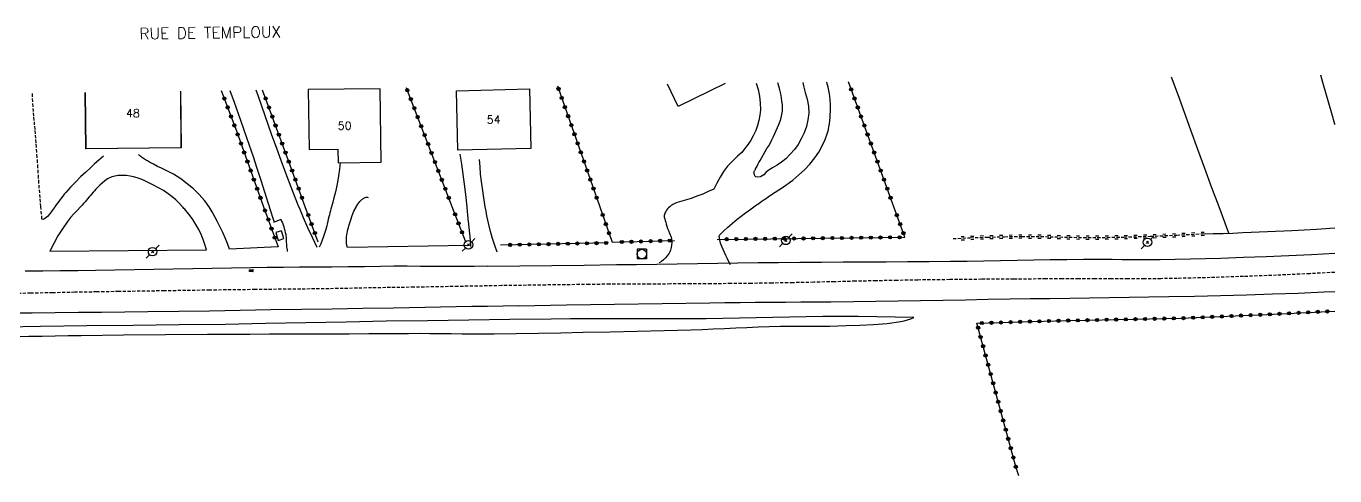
# Model space of a CAD drawing. Header units: millimetres. Extents: x 174000 to 175000, y 130000 to 130858.
# Drawn here: x 174795.7 to 175000, y 130129 to 130199.2 of the extents above; entities that cross this region are included whole.
import ezdxf
from ezdxf.enums import TextEntityAlignment as Align

# ---------------------------------------------------------------- set-up
doc = ezdxf.new("R2010")
doc.units = ezdxf.units.MM
doc.linetypes.add('DASHED', pattern=[0.75, 0.5, -0.25])
doc.layers.get('0').update_dxf_attribs({"linetype": 'CONTINUOUS'})
for name, color, linetype in [('W0001', 6, 'DASHED'), ('W0008', 7, 'CONTINUOUS'), ('W0017', 7, 'CONTINUOUS'), ('W0101', 7, 'CONTINUOUS'), ('W0104', 1, 'CONTINUOUS'), ('W0112', 1, 'DASHED'), ('W0211', 2, 'CONTINUOUS'), ('W0214', 2, 'CONTINUOUS'), ('W0220', 5, 'DASHED'), ('W0322', 7, 'CONTINUOUS'), ('W0323', 7, 'CONTINUOUS'), ('W0330', 7, 'CONTINUOUS'), ('W0333', 7, 'CONTINUOUS'), ('W0401', 7, 'CONTINUOUS'), ('W0420', 7, 'CONTINUOUS'), ('W0473', 7, 'CONTINUOUS'), ('W0989', 7, 'CONTINUOUS'), ('W0991', 7, 'CONTINUOUS')]:
    doc.layers.add(name, color=color, linetype=linetype)
doc.styles.get("Standard").update_dxf_attribs({"font": 'romans.shx', "width": 0.85})

# ---------------------------------------------------------------- blocks, each defined once
blk = doc.blocks.new('T473')
for p, q in [((-0.166667, 0.166667), (0.166667, -0.166667)), ((-0.166667, -0.166667), (0.166667, 0.166667)), ((0.500001, 0.500001), (1.000002, 1.000002)), ((-1.000002, -1.000002), (-0.500001, -0.500001))]:
    blk.add_line(p, q)
blk.add_ellipse((0, 0), major_axis=(0.471405, 0.471405), ratio=1, start_param=5.4977871438, end_param=11.780972451)
blk = doc.blocks.new('T401')
for p, q in [((-0.3, 0.3), (0, 0.3)), ((-0.3, -0.25), (-0.3, 0.3)), ((-0.3, 0.15), (0, 0.15)), ((-0.3, 0), (0, 0)), ((0, 0.3), (0, -0.25)), ((-0.3, -0.15), (0, -0.15)), ((-0.3, -0.25), (-0.3, -0.3)), ((-0.3, -0.3), (0, -0.3)), ((0, -0.3), (0, -0.25))]:
    blk.add_line(p, q)
blk = doc.blocks.new('T420')
for p, q in [((0.75, 0.75), (-0.75, 0.75)), ((-0.75, 0.75), (-0.75, -0.75)), ((0.75, 0.75), (0.75, -0.75)), ((0.75, -0.75), (-0.75, -0.75))]:
    blk.add_line(p, q)
blk.add_ellipse((0, 0), major_axis=(-0.53, 0.53), ratio=1, start_param=3.926991, end_param=10.210176)
blk = doc.blocks.new('t323o')
at = {"color": 0, "linetype": 'Continuous'}
for radius in [0.25, 0.15]:
    blk.add_circle((0, 0), radius, dxfattribs=at)
blk = doc.blocks.new('t322o')
at = {"color": 0, "linetype": 'Continuous'}
for radius in [0.25, 0.15]:
    blk.add_circle((0, 0), radius, dxfattribs=at)
blk = doc.blocks.new('t220o')
at = {"color": 0, "linetype": 'Continuous'}
for p, q in [((-0.25, 0.25), (0.25, 0.25)), ((-0.25, -0.25), (0.25, -0.25))]:
    blk.add_line(p, q, dxfattribs=at)

msp = doc.modelspace()

# ---------------------------------------------------------------- linework, layer by layer
at = {"layer": 'W0001'}
msp.add_lwpolyline([(175000, 130160.75), (174996.08, 130160.55), (174990.91, 130160.31), (174985.74, 130160.11), (174980.56, 130159.94), (174975.39, 130159.82), (174972.83, 130159.77), (174970.26, 130159.75), (174967.7, 130159.74), (174965.13, 130159.74), (174962.57, 130159.74), (174960, 130159.75), (174957.44, 130159.74), (174954.88, 130159.73), (174949.88, 130159.7), (174944.87, 130159.67), (174939.87, 130159.62), (174934.87, 130159.56), (174931.62, 130159.5), (174928.38, 130159.44), (174925.13, 130159.37), (174921.88, 130159.29), (174918.64, 130159.21), (174915.39, 130159.14), (174912.14, 130159.08), (174908.9, 130159.03), (174905.74, 130159), (174902.58, 130158.97), (174899.42, 130158.95), (174896.26, 130158.94), (174893.1, 130158.93), (174889.94, 130158.92), (174886.78, 130158.9), (174883.61, 130158.87), (174876.77, 130158.78), (174869.93, 130158.68), (174863.09, 130158.56), (174856.24, 130158.43), (174854.03, 130158.41), (174851.81, 130158.37), (174849.6, 130158.33), (174847.39, 130158.29), (174845.17, 130158.24), (174842.96, 130158.2), (174840.74, 130158.17), (174838.53, 130158.15), (174831.43, 130158.07), (174824.33, 130157.98), (174817.24, 130157.87), (174810.14, 130157.76), (174806.7, 130157.7), (174803.27, 130157.64), (174799.83, 130157.57), (174796.39, 130157.5), (174792.95, 130157.44)], dxfattribs=at)
at = {"layer": 'W0008'}
for points in [[(174867.71, 130161.7), (174872.74, 130161.76), (174877.77, 130161.83), (174882.79, 130161.89), (174887.82, 130161.96), (174890.98, 130162.01), (174894.15, 130162.05), (174897.31, 130162.1), (174900.47, 130162.15), (174903.64, 130162.2), (174906.8, 130162.25), (174909.96, 130162.29), (174913.13, 130162.32), (174916.49, 130162.35), (174919.85, 130162.37), (174923.21, 130162.39), (174926.57, 130162.4), (174929.93, 130162.42), (174933.29, 130162.43), (174936.65, 130162.46), (174940.01, 130162.49), (174942.61, 130162.52), (174945.2, 130162.56), (174947.79, 130162.6), (174950.38, 130162.65), (174952.98, 130162.7), (174955.57, 130162.74), (174958.16, 130162.77), (174960.76, 130162.8), (174962.25, 130162.8), (174963.75, 130162.8), (174965.24, 130162.8), (174966.74, 130162.79), (174968.24, 130162.78), (174969.73, 130162.78), (174971.23, 130162.78), (174972.72, 130162.79), (174975.09, 130162.83), (174977.46, 130162.88), (174979.83, 130162.94), (174982.2, 130163), (174985.74, 130163.11), (174989.28, 130163.23), (174992.81, 130163.37), (174996.35, 130163.53), (175000, 130163.73)], [(174867.71, 130161.7), (174865.62, 130161.66), (174863.53, 130161.65), (174861.44, 130161.66), (174859.35, 130161.67), (174857.26, 130161.69), (174855.17, 130161.7), (174853.08, 130161.7), (174850.99, 130161.68), (174848.47, 130161.64), (174845.94, 130161.61), (174843.41, 130161.59), (174840.88, 130161.57), (174838.36, 130161.55), (174835.83, 130161.52), (174833.3, 130161.5), (174830.77, 130161.46), (174827.74, 130161.42), (174824.7, 130161.37), (174821.67, 130161.32), (174818.63, 130161.26), (174815.59, 130161.2), (174812.56, 130161.15), (174809.52, 130161.1), (174806.49, 130161.06), (174803.74, 130161.02), (174800.99, 130160.99), (174798.25, 130160.96), (174795.5, 130160.93)], [(174872.61, 130155.53), (174880.06, 130155.67), (174887.51, 130155.8), (174894.96, 130155.91), (174902.41, 130156.01), (174904.78, 130156.04), (174907.14, 130156.06), (174909.51, 130156.08), (174911.87, 130156.1), (174914.23, 130156.12), (174916.6, 130156.13), (174918.96, 130156.16), (174921.33, 130156.18), (174924.83, 130156.23), (174928.33, 130156.28), (174931.83, 130156.33), (174935.33, 130156.38), (174938.83, 130156.44), (174942.33, 130156.49), (174945.83, 130156.55), (174949.33, 130156.6), (174952.43, 130156.65), (174955.52, 130156.69), (174958.61, 130156.73), (174961.7, 130156.77), (174964.79, 130156.82), (174967.88, 130156.86), (174970.97, 130156.91), (174974.06, 130156.97), (174978.11, 130157.06), (174982.17, 130157.15), (174986.22, 130157.25), (174990.27, 130157.38), (174994.29, 130157.53), (174998.3, 130157.7), (175000, 130157.78)], [(174872.61, 130155.53), (174870.16, 130155.49), (174867.71, 130155.45), (174865.27, 130155.41), (174862.82, 130155.36), (174860.38, 130155.31), (174857.93, 130155.26), (174855.49, 130155.21), (174853.04, 130155.18), (174848.25, 130155.11), (174843.45, 130155.03), (174838.66, 130154.95), (174833.86, 130154.88), (174829.07, 130154.8), (174824.28, 130154.72), (174819.48, 130154.65), (174814.69, 130154.59), (174811.07, 130154.54), (174807.45, 130154.51), (174803.83, 130154.47), (174800.21, 130154.44), (174796.59, 130154.4), (174792.97, 130154.37)]]:
    msp.add_lwpolyline(points, dxfattribs=at)
at = {"layer": 'W0017'}
for points in [[(174909.64, 130190.32), (174909.95, 130189.3), (174910.17, 130188.26), (174910.29, 130187.2), (174910.3, 130186.13), (174910.24, 130185.3), (174910.09, 130184.49), (174909.86, 130183.69), (174909.58, 130182.91), (174909.2, 130182.09), (174908.74, 130181.31), (174908.23, 130180.56), (174907.68, 130179.84), (174907.4, 130179.5), (174907.09, 130179.19), (174906.76, 130178.89), (174906.43, 130178.59), (174906.1, 130178.3), (174905.78, 130177.99), (174905.47, 130177.67), (174905.19, 130177.33), (174904.57, 130176.49), (174904.01, 130175.6), (174903.51, 130174.68), (174903.06, 130173.74)], [(174909.31, 130171), (174909.51, 130171.14), (174909.72, 130171.29), (174909.92, 130171.43), (174910.13, 130171.58), (174910.33, 130171.72), (174910.54, 130171.86), (174910.74, 130172.01), (174910.95, 130172.15), (174911.5, 130172.53), (174912.06, 130172.9), (174912.62, 130173.26), (174913.18, 130173.63), (174913.74, 130173.99), (174914.29, 130174.37), (174914.84, 130174.77), (174915.36, 130175.18), (174916.29, 130175.97), (174917.2, 130176.79), (174918.05, 130177.67), (174918.82, 130178.63), (174919.43, 130179.54), (174919.97, 130180.5), (174920.43, 130181.51), (174920.79, 130182.55), (174920.92, 130183.02), (174921.02, 130183.49), (174921.09, 130183.97), (174921.15, 130184.45), (174921.18, 130184.93), (174921.21, 130185.41), (174921.23, 130185.89), (174921.24, 130186.37), (174921.24, 130187.01), (174921.21, 130187.65), (174921.15, 130188.29), (174921.05, 130188.92), (174920.89, 130189.66), (174920.68, 130190.39), (174920.65, 130190.48)], [(174916.94, 130190.43), (174917.06, 130189.9), (174917.32, 130188.86), (174917.6, 130187.81), (174917.81, 130186.73), (174917.86, 130185.63), (174917.74, 130184.58), (174917.49, 130183.55), (174917.14, 130182.56), (174916.7, 130181.6), (174916.2, 130180.75), (174915.62, 130179.95), (174914.97, 130179.21), (174914.27, 130178.51), (174913.63, 130177.98), (174912.93, 130177.52), (174912.21, 130177.09), (174911.51, 130176.65), (174911.18, 130176.36), (174910.83, 130175.98), (174910.35, 130175.66), (174909.81, 130175.6), (174909.61, 130175.68), (174909.46, 130175.84), (174909.37, 130176.02), (174909.32, 130176.21), (174909.31, 130176.31), (174909.33, 130176.41), (174909.36, 130176.5), (174909.4, 130176.59), (174909.44, 130176.67), (174909.49, 130176.75), (174909.53, 130176.83), (174909.57, 130176.91), (174909.73, 130177.25), (174909.9, 130177.59), (174910.09, 130177.92), (174910.27, 130178.25), (174910.53, 130178.71), (174910.79, 130179.17), (174911.07, 130179.62), (174911.34, 130180.08), (174911.61, 130180.54), (174911.88, 130181), (174912.12, 130181.47), (174912.35, 130181.95), (174912.57, 130182.43), (174912.79, 130182.91), (174913, 130183.39), (174913.2, 130183.87), (174913.38, 130184.37), (174913.54, 130184.88), (174913.66, 130185.4), (174913.75, 130185.92), (174913.78, 130186.46), (174913.75, 130186.99), (174913.67, 130187.51), (174913.59, 130188.03), (174913.48, 130188.64), (174913.34, 130189.24), (174913.18, 130189.84), (174913.01, 130190.37)], [(174827.47, 130189.16), (174828.13, 130187.35), (174829.14, 130184.52), (174830.12, 130181.68), (174831.09, 130178.83), (174831.7, 130177.01), (174832.3, 130175.18), (174832.89, 130173.35), (174833.47, 130171.51), (174833.51, 130171.38), (174833.55, 130171.26), (174833.59, 130171.13), (174833.63, 130171)], [(174838.25, 130171), (174837.29, 130173.4), (174836.37, 130175.81), (174835.48, 130178.23), (174834.59, 130180.65), (174834.04, 130182.16), (174833.5, 130183.67), (174832.97, 130185.19), (174832.45, 130186.7), (174831.92, 130188.22), (174831.57, 130189.22)], [(174863.39, 130179.22), (174863.62, 130177.65), (174863.84, 130176.08), (174864.05, 130174.51), (174864.24, 130172.94), (174864.3, 130172.45), (174864.35, 130171.97), (174864.4, 130171.48), (174864.45, 130171)], [(174807.73, 130178.89), (174807.03, 130178.29), (174806.34, 130177.68), (174805.65, 130177.05), (174804.98, 130176.42), (174804.17, 130175.65), (174803.37, 130174.86), (174802.59, 130174.06), (174801.84, 130173.23), (174801.62, 130172.96), (174801.4, 130172.68), (174801.19, 130172.4), (174800.98, 130172.12), (174800.78, 130171.84), (174800.58, 130171.56), (174800.37, 130171.28), (174800.15, 130171)], [(174824.22, 130171), (174824.05, 130171.25), (174823.88, 130171.49), (174823.7, 130171.73), (174823.52, 130171.97), (174822.69, 130172.91), (174821.79, 130173.78), (174820.83, 130174.59), (174819.83, 130175.34), (174819.25, 130175.73), (174818.65, 130176.08), (174818.03, 130176.4), (174817.41, 130176.71), (174816.78, 130177.01), (174816.15, 130177.31), (174815.54, 130177.63), (174814.93, 130177.97), (174814.62, 130178.16), (174814.31, 130178.35), (174814, 130178.56), (174813.7, 130178.76), (174813.57, 130178.86), (174813.44, 130178.96), (174813.32, 130179.06), (174813.19, 130179.16)], [(174844.72, 130177.9), (174844.59, 130176.87), (174844.44, 130175.85), (174844.26, 130174.83), (174844.06, 130173.82), (174843.9, 130173.11), (174843.72, 130172.4), (174843.53, 130171.7), (174843.34, 130171)], [(174867.34, 130171), (174867.22, 130171.71), (174867.11, 130172.42), (174867, 130173.12), (174866.9, 130173.83), (174866.75, 130174.97), (174866.63, 130176.1), (174866.53, 130177.24), (174866.45, 130178.38)], [(174820.08, 130171), (174819.56, 130171.54), (174819.02, 130172.06), (174818.45, 130172.55), (174817.85, 130173.01), (174817.11, 130173.52), (174816.34, 130173.98), (174815.55, 130174.4), (174814.74, 130174.8), (174814.18, 130175.06), (174813.6, 130175.3), (174813.01, 130175.52), (174812.41, 130175.69), (174811.89, 130175.79), (174811.36, 130175.87), (174810.83, 130175.9), (174810.29, 130175.9), (174810.03, 130175.88), (174809.78, 130175.84), (174809.53, 130175.79), (174809.28, 130175.72), (174809.04, 130175.65), (174808.82, 130175.57), (174808.59, 130175.47), (174808.38, 130175.35), (174807.94, 130175.05), (174807.53, 130174.71), (174807.15, 130174.35), (174806.77, 130173.98), (174806.55, 130173.75), (174806.34, 130173.51), (174806.13, 130173.27), (174805.92, 130173.02), (174805.72, 130172.77), (174805.52, 130172.53), (174805.32, 130172.28), (174805.11, 130172.04), (174804.87, 130171.77), (174804.63, 130171.51), (174804.39, 130171.26), (174804.15, 130171)], [(174903.06, 130173.74), (174902.18, 130173.36), (174901.3, 130172.99), (174900.41, 130172.64), (174899.51, 130172.3), (174899.15, 130172.18), (174898.79, 130172.08), (174898.42, 130171.98), (174898.05, 130171.89), (174897.69, 130171.79), (174897.32, 130171.67), (174896.97, 130171.52), (174896.63, 130171.34), (174896.5, 130171.26), (174896.38, 130171.18), (174896.27, 130171.09), (174896.15, 130171)], [(174847.21, 130171), (174847.48, 130171.42), (174847.78, 130171.83), (174848.15, 130172.2), (174848.61, 130172.46), (174848.73, 130172.5), (174848.85, 130172.5), (174848.97, 130172.48), (174849.09, 130172.44)], [(174800.15, 130171), (174800.12, 130170.96), (174800.09, 130170.93), (174800.07, 130170.89), (174800.04, 130170.85), (174799.71, 130170.4), (174799.38, 130169.92), (174799.01, 130169.47), (174798.54, 130169.11), (174798.45, 130169.07), (174798.36, 130169.04), (174798.26, 130169.03), (174798.17, 130169.06), (174798.16, 130169.06), (174798.15, 130169.07), (174798.14, 130169.08), (174798.14, 130169.09)], [(174804.15, 130171), (174803.62, 130170.44), (174803.1, 130169.88), (174802.59, 130169.3), (174802.12, 130168.69), (174801.35, 130167.58), (174800.63, 130166.44), (174799.97, 130165.26), (174799.37, 130164.05)], [(174823.8, 130164.29), (174823.59, 130165.1), (174823.32, 130165.9), (174823, 130166.68), (174822.64, 130167.44), (174822.18, 130168.25), (174821.67, 130169.03), (174821.12, 130169.78), (174820.54, 130170.49), (174820.42, 130170.62), (174820.31, 130170.75), (174820.2, 130170.88), (174820.08, 130171)], [(174827.44, 130164.39), (174827.11, 130165.27), (174826.75, 130166.14), (174826.37, 130167), (174825.96, 130167.84), (174825.55, 130168.64), (174825.14, 130169.44), (174824.7, 130170.23), (174824.22, 130171)], [(174833.63, 130171), (174834.37, 130168.59)], [(174834.34, 130168.59), (174835.46, 130169.06)], [(174841.12, 130164.65), (174840.39, 130166.18), (174839.67, 130167.72), (174838.98, 130169.27), (174838.32, 130170.84), (174838.31, 130170.86), (174838.3, 130170.88), (174838.29, 130170.9), (174838.28, 130170.92), (174838.28, 130170.94), (174838.27, 130170.96), (174838.26, 130170.98), (174838.25, 130171)], [(174843.34, 130171), (174843.25, 130170.69), (174843.17, 130170.38), (174843.09, 130170.07), (174843.01, 130169.76), (174842.92, 130169.41), (174842.84, 130169.06), (174842.75, 130168.71), (174842.67, 130168.35), (174842.59, 130168), (174842.5, 130167.65), (174842.4, 130167.3), (174842.3, 130166.96), (174842.1, 130166.38), (174841.89, 130165.8), (174841.66, 130165.23), (174841.41, 130164.67)], [(174845.83, 130164.62), (174845.75, 130164.97), (174845.69, 130165.32), (174845.67, 130165.68), (174845.67, 130166.04), (174845.69, 130166.33), (174845.72, 130166.62), (174845.77, 130166.9), (174845.84, 130167.19), (174845.91, 130167.47), (174845.98, 130167.75), (174846.06, 130168.03), (174846.14, 130168.31), (174846.35, 130168.98), (174846.57, 130169.66), (174846.84, 130170.32), (174847.18, 130170.95), (174847.19, 130170.96), (174847.2, 130170.98), (174847.21, 130170.99), (174847.21, 130171)], [(174864.45, 130171), (174864.48, 130170.72), (174864.51, 130170.43), (174864.54, 130170.15), (174864.57, 130169.87), (174864.6, 130169.59), (174864.62, 130169.3), (174864.65, 130169.02), (174864.68, 130168.74), (174864.78, 130167.75), (174864.88, 130166.76), (174864.97, 130165.77), (174865.07, 130164.78)], [(174869.21, 130163.9), (174868.84, 130164.97), (174868.5, 130166.04), (174868.19, 130167.13), (174867.91, 130168.22), (174867.75, 130168.91), (174867.61, 130169.61), (174867.47, 130170.3), (174867.34, 130171)], [(174896.15, 130171), (174895.97, 130170.84), (174895.81, 130170.67), (174895.66, 130170.48), (174895.52, 130170.28), (174895.44, 130170.13), (174895.37, 130169.97), (174895.32, 130169.8), (174895.3, 130169.63), (174895.31, 130169.36), (174895.37, 130169.11), (174895.44, 130168.86), (174895.52, 130168.61), (174895.61, 130168.28), (174895.72, 130167.96), (174895.83, 130167.63), (174895.95, 130167.31), (174896.01, 130167.13), (174896.08, 130166.95), (174896.16, 130166.78), (174896.24, 130166.6), (174896.31, 130166.42), (174896.37, 130166.24), (174896.42, 130166.05), (174896.45, 130165.86), (174896.47, 130165.44), (174896.45, 130165.03), (174896.38, 130164.62), (174896.27, 130164.23), (174896.18, 130163.98), (174896.06, 130163.75), (174895.92, 130163.53), (174895.76, 130163.32), (174895.48, 130163.01), (174895.18, 130162.72), (174894.85, 130162.45), (174894.5, 130162.22)], [(174903.9, 130166.54), (174904.57, 130167.19), (174905.25, 130167.83), (174905.96, 130168.44), (174906.68, 130169.04), (174907.32, 130169.55), (174907.98, 130170.04), (174908.64, 130170.52), (174909.31, 130171)], [(174905.66, 130161.94), (174905.4, 130162.41), (174905.16, 130162.89), (174904.92, 130163.37), (174904.7, 130163.86), (174904.49, 130164.34), (174904.28, 130164.82), (174904.09, 130165.31), (174903.95, 130165.82), (174903.92, 130166), (174903.9, 130166.18), (174903.89, 130166.36), (174903.9, 130166.54)]]:
    msp.add_lwpolyline(points, dxfattribs=at)
msp.add_lwpolyline([(174835.43, 130169.06, -0.058692), (174836.19, 130166.68, -0.039637), (174836.27, 130165.84, 0.016853), (174836.31, 130165, 0.013104), (174836.43, 130164.03)], format="xyb", dxfattribs=at)
at = {"layer": 'W0101'}
for points in [[(174850.95, 130189.43), (174839.72, 130189.29), (174839.84, 130179.92), (174844.34, 130179.98), (174844.36, 130177.88), (174851.09, 130177.97)], [(174874.48, 130180.1), (174863.07, 130179.82), (174862.84, 130189.12), (174874.26, 130189.4)]]:
    msp.add_lwpolyline(points, close=True, dxfattribs=at)
for points in [[(174904.82, 130190.26), (174897.45, 130186.68), (174895.78, 130190.13)], [(174819.82, 130180.18), (174804.97, 130180.05), (174804.89, 130188.84)], [(174819.74, 130189.05), (174819.82, 130180.18)]]:
    msp.add_lwpolyline(points, dxfattribs=at)
at = {"layer": 'W0104'}
for points in [[(174819.86, 130180.22), (174805.04, 130180.04), (174804.93, 130188.84)], [(174819.75, 130189.05), (174819.86, 130180.22)]]:
    msp.add_lwpolyline(points, dxfattribs=at)
msp.add_lwpolyline([(174834.63, 130166.98), (174835, 130165.74), (174835.91, 130166.02), (174835.54, 130167.25)], close=True, dxfattribs=at)
at = {"layer": 'W0112'}
for points in [[(174797.96, 130171), (174797.9, 130171.72), (174797.83, 130172.44), (174797.78, 130173.16), (174797.72, 130173.88), (174797.66, 130174.69), (174797.6, 130175.49), (174797.55, 130176.29), (174797.5, 130177.1), (174797.45, 130177.9), (174797.39, 130178.71), (174797.34, 130179.51), (174797.28, 130180.31), (174797.23, 130181.01), (174797.17, 130181.7), (174797.11, 130182.4), (174797.05, 130183.09), (174796.99, 130183.79), (174796.93, 130184.48), (174796.87, 130185.17), (174796.82, 130185.87), (174796.76, 130186.63), (174796.7, 130187.4), (174796.65, 130188.17), (174796.66, 130188.72)], [(174798.14, 130169.09), (174797.96, 130171)]]:
    msp.add_lwpolyline(points, dxfattribs=at)
at = {"layer": 'W0211'}
for points in [[(174868.72, 130151.18), (174872.19, 130151.23), (174875.67, 130151.28), (174879.15, 130151.33), (174882.62, 130151.4), (174886.83, 130151.48), (174891.05, 130151.57), (174895.26, 130151.67), (174899.47, 130151.79), (174901.22, 130151.85), (174902.96, 130151.93), (174904.71, 130152), (174906.45, 130152.08), (174908.19, 130152.16), (174909.94, 130152.23), (174911.68, 130152.3), (174913.43, 130152.35), (174914.71, 130152.37), (174915.99, 130152.38), (174917.28, 130152.38), (174918.56, 130152.38), (174919.84, 130152.37), (174921.13, 130152.38), (174922.41, 130152.4), (174923.69, 130152.45), (174925.83, 130152.52), (174927.98, 130152.6), (174930.12, 130152.76), (174932.25, 130153.07), (174932.77, 130153.18), (174933.28, 130153.33), (174933.79, 130153.5), (174934.28, 130153.7)], [(174794.07, 130150.73), (174796.11, 130150.77), (174798.15, 130150.81), (174800.19, 130150.85), (174802.23, 130150.88), (174804.28, 130150.91), (174810.85, 130150.98), (174817.42, 130151.04), (174824, 130151.08), (174830.57, 130151.13), (174833.67, 130151.14), (174836.77, 130151.16), (174839.87, 130151.16), (174842.98, 130151.17), (174846.08, 130151.18), (174849.18, 130151.19), (174852.28, 130151.21), (174855.38, 130151.23), (174857.04, 130151.24), (174858.71, 130151.23), (174860.38, 130151.21), (174862.05, 130151.19), (174863.72, 130151.18), (174865.38, 130151.16), (174867.05, 130151.17), (174868.72, 130151.18)]]:
    msp.add_lwpolyline(points, dxfattribs=at)
at = {"layer": 'W0214'}
for points in [[(174826.78, 130152.63), (174819.57, 130152.56), (174812.36, 130152.48), (174805.14, 130152.39), (174797.93, 130152.29), (174792.43, 130152.21)], [(174934.28, 130153.7), (174931.37, 130153.78), (174928.47, 130153.83), (174925.56, 130153.86), (174922.65, 130153.87), (174920.05, 130153.85), (174917.45, 130153.82), (174914.85, 130153.77), (174912.25, 130153.72), (174909.65, 130153.66), (174907.05, 130153.6), (174904.44, 130153.56), (174901.84, 130153.52), (174898.81, 130153.5), (174895.79, 130153.49), (174892.76, 130153.49), (174889.73, 130153.49), (174886.7, 130153.49), (174883.67, 130153.48), (174880.65, 130153.48), (174877.62, 130153.46), (174871.19, 130153.39), (174864.76, 130153.31), (174858.33, 130153.21), (174851.9, 130153.11), (174845.62, 130153), (174839.34, 130152.89), (174833.06, 130152.76), (174826.78, 130152.63)]]:
    msp.add_lwpolyline(points, dxfattribs=at)
at = {"layer": 'W0220'}
msp.add_lwpolyline([(174940.4, 130166.02), (174943.08, 130166.16), (174945.76, 130166.26), (174948.44, 130166.33), (174951.12, 130166.37), (174952.6, 130166.37), (174954.07, 130166.35), (174955.54, 130166.32), (174957.02, 130166.28), (174958.49, 130166.25), (174959.97, 130166.22), (174961.44, 130166.2), (174962.91, 130166.2), (174967.05, 130166.27), (174971.18, 130166.39), (174975.31, 130166.57), (174979.44, 130166.79)], dxfattribs=at)
at = {"layer": 'W0322'}
for points in [[(174839.25, 130171), (174836.57, 130178.32), (174832.59, 130189.23)], [(174841.26, 130165.49), (174839.25, 130171)]]:
    msp.add_lwpolyline(points, dxfattribs=at)
at = {"layer": 'W0323'}
for points in [[(174862.19, 130171), (174855.17, 130189.27), (174855.06, 130189.55)], [(174878.63, 130189.89), (174885.24, 130171)], [(174931.14, 130171), (174924.05, 130190.53)], [(174826.14, 130189.14), (174828.51, 130182.84), (174832.75, 130171)], [(174832.75, 130171), (174834.99, 130164.77)], [(174864.26, 130165.61), (174862.19, 130171)], [(174885.24, 130171), (174887.17, 130165.46)], [(174903.55, 130165.91), (174932.87, 130166.24), (174931.14, 130171)], [(174886.54, 130165.35), (174869.73, 130165.02)], [(174887.17, 130165.46), (174896.92, 130165.73)], [(174950.67, 130128.98), (174950.23, 130130.25), (174944.11, 130152.82), (174956.35, 130153.19), (174975.95, 130153.59), (174989.36, 130154.18), (175000, 130154.72)]]:
    msp.add_lwpolyline(points, dxfattribs=at)
at = {"layer": 'W0330'}
for points in [[(174997.75, 130191.58), (174998.07, 130190.47), (174998.54, 130188.85), (174999.02, 130187.23), (174999.5, 130185.6), (174999.97, 130183.97), (175000, 130183.87)], [(174981.92, 130171), (174980.81, 130173.98), (174979.71, 130176.97), (174978.61, 130179.95), (174977.52, 130182.94), (174975.52, 130188.46), (174974.51, 130191.25)], [(174983.46, 130166.9), (174981.92, 130171)], [(174979.44, 130166.79), (174980.99, 130166.82), (174982.55, 130166.85), (174984.1, 130166.9), (174985.66, 130166.96), (174989.48, 130167.12), (174993.3, 130167.31), (174997.12, 130167.52), (175000, 130167.7)]]:
    msp.add_lwpolyline(points, dxfattribs=at)
at = {"layer": 'W0333'}
for points in [[(174864.73, 130164.93), (174845.83, 130164.62)], [(174799.37, 130164.05), (174823.8, 130164.29)], [(174834.99, 130164.77), (174827.44, 130164.39)]]:
    msp.add_lwpolyline(points, dxfattribs=at)

# ---------------------------------------------------------------- block references
at = {"layer": 'W0220'}
for p, rotation in [((174977.89, 130166.71), 3.096972619360131), ((174979.38, 130166.79), 3.096972619360131), ((174941.9, 130166.1), 2.853968743795987), ((174943.4, 130166.17), 2.187541717596076), ((174944.9, 130166.23), 2.187541717596076), ((174946.4, 130166.28), 1.521115037633903), ((174947.9, 130166.32), 1.521115037633903), ((174949.4, 130166.34), 0.8546887070541288), ((174950.9, 130166.37), 0.8546887070541288), ((174952.4, 130166.37), 0.08326023157442919), ((174953.9, 130166.36), 359.3084694498516), ((174955.4, 130166.33), 358.7790781673643), ((174956.9, 130166.29), 358.4951429966863), ((174958.4, 130166.25), 358.5062018975173), ((174959.9, 130166.22), 358.8122482146183), ((174961.4, 130166.2), 359.3637329197671), ((174962.9, 130166.2), 0.1605970615258214), ((174964.4, 130166.23), 0.9651493480285107), ((174965.9, 130166.25), 0.9651493480285107), ((174967.39, 130166.28), 1.675758341086486), ((174968.89, 130166.33), 1.675758341086486), ((174970.39, 130166.37), 1.675758341086486), ((174971.89, 130166.42), 2.386366099439845), ((174973.39, 130166.49), 2.386366099439845), ((174974.89, 130166.55), 2.386366099439845), ((174976.39, 130166.62), 3.096972619360131)]:
    msp.add_blockref('t220o', p, dxfattribs=dict(at, rotation=rotation))
at = {"layer": 'W0322'}
for p, rotation in [((174833.07, 130187.91), 110.075402658164), ((174833.58, 130186.5), 110.075402658164), ((174834.1, 130185.09), 110.075402658164), ((174834.61, 130183.68), 110.075402658164), ((174835.13, 130182.27), 110.075402658164), ((174835.64, 130180.86), 110.075402658164), ((174836.16, 130179.45), 110.075402658164), ((174836.67, 130178.04), 110.0744804150838), ((174837.19, 130176.64), 110.0744804150838), ((174837.7, 130175.23), 110.0744804150838), ((174838.22, 130173.82), 110.0744804150838), ((174838.73, 130172.41), 110.0744804150838), ((174839.72, 130169.71), 110.0744804150558), ((174840.23, 130168.3), 110.0744804150558), ((174840.75, 130166.9), 110.0744804150558)]:
    msp.add_blockref('t322o', p, dxfattribs=dict(at, rotation=rotation))
at = {"layer": 'W0323'}
for p, rotation in [((174855.19, 130189.2), 111.0217661015441), ((174878.8, 130189.41), 289.281384899846), ((174924.48, 130189.33), 109.9619942469197), ((174826.6, 130187.91), 290.5729355391335), ((174855.73, 130187.8), 111.0217661015441), ((174879.29, 130187.99), 289.281384899846), ((174925, 130187.92), 109.9619942469197), ((174827.13, 130186.51), 290.5729355391335), ((174827.65, 130185.11), 290.5729355391335), ((174856.27, 130186.4), 111.0217661015441), ((174856.8, 130185), 111.0217661015441), ((174879.79, 130186.57), 289.281384899846), ((174880.28, 130185.16), 289.281384899846), ((174925.51, 130186.51), 109.9619942469197), ((174926.02, 130185.1), 109.9619942469197), ((174828.18, 130183.7), 290.5729355391335), ((174857.34, 130183.6), 111.0217661015441), ((174880.78, 130183.74), 289.281384899846), ((174926.53, 130183.69), 109.9619942469197), ((174828.7, 130182.29), 289.7451798314772), ((174857.88, 130182.2), 111.0217661015441), ((174881.27, 130182.33), 289.281384899846), ((174881.77, 130180.91), 289.281384899846), ((174927.04, 130182.28), 109.9619942469197), ((174829.21, 130180.88), 289.7451798314772), ((174829.71, 130179.47), 289.7451798314772), ((174858.42, 130180.8), 111.0217661015441), ((174858.96, 130179.4), 111.0217661015441), ((174882.26, 130179.5), 289.281384899846), ((174927.56, 130180.87), 109.9619942469197), ((174928.07, 130179.46), 109.9619942469197), ((174830.22, 130178.06), 289.7451798314772), ((174859.5, 130178), 111.0217661015441), ((174882.76, 130178.08), 289.281384899846), ((174928.58, 130178.05), 109.9619942469197), ((174830.73, 130176.65), 289.7451798314772), ((174831.23, 130175.24), 289.7451798314772), ((174860.03, 130176.6), 111.0217661015441), ((174860.57, 130175.2), 111.0217661015441), ((174883.25, 130176.66), 289.281384899846), ((174883.75, 130175.25), 289.281384899846), ((174929.09, 130176.64), 109.9619942469197), ((174929.61, 130175.23), 109.9619942469197), ((174831.74, 130173.82), 289.7451798314772), ((174861.11, 130173.8), 111.0217661015441), ((174884.25, 130173.83), 289.281384899846), ((174930.12, 130173.82), 109.9619942469197), ((174832.25, 130172.41), 289.7451798314772), ((174861.65, 130172.4), 111.0217661015441), ((174884.74, 130172.42), 289.281384899846), ((174930.63, 130172.41), 109.9619942469197), ((174832.96, 130170.42), 289.7451798314831), ((174833.47, 130169.01), 289.7451798314831), ((174862.64, 130169.81), 111.0217661015763), ((174885.69, 130169.71), 289.2813848998291), ((174931.61, 130169.7), 109.9619942469153), ((174833.98, 130167.59), 289.7451798314831), ((174863.18, 130168.41), 111.0217661015763), ((174863.72, 130167.01), 111.0217661015763), ((174886.18, 130168.29), 289.2813848998291), ((174886.68, 130166.88), 289.2813848998291), ((174932.13, 130168.29), 109.9619942469153), ((174932.64, 130166.88), 109.9619942469153), ((174834.48, 130166.18), 289.7451798314831), ((174871.23, 130165.05), 181.1280459578716), ((174872.73, 130165.08), 181.1280459578716), ((174874.23, 130165.11), 181.1280459578716), ((174875.73, 130165.14), 181.1280459578716), ((174877.23, 130165.17), 181.1280459578716), ((174878.73, 130165.2), 181.1280459578716), ((174880.23, 130165.23), 181.1280459578716), ((174881.73, 130165.26), 181.1280459578716), ((174883.23, 130165.29), 181.1280459578716), ((174884.73, 130165.32), 181.1280459578716), ((174886.23, 130165.35), 181.1280459578716), ((174888.67, 130165.5), 1.551173458434723), ((174890.17, 130165.54), 1.551173458434723), ((174891.67, 130165.58), 1.551173458434723), ((174893.17, 130165.63), 1.551173458434723), ((174894.67, 130165.67), 1.551173458434723), ((174896.17, 130165.71), 1.551173458434723), ((174905.05, 130165.93), 0.6506829349237273), ((174906.55, 130165.95), 0.6506829349237273), ((174908.05, 130165.96), 0.6506829349237273), ((174909.55, 130165.98), 0.6506829349237273), ((174911.05, 130166), 0.6506829349237273), ((174912.55, 130166.01), 0.6506829349237273), ((174914.05, 130166.03), 0.6506829349237273), ((174915.55, 130166.05), 0.6506829349237273), ((174917.05, 130166.06), 0.6506829349237273), ((174918.55, 130166.08), 0.6506829349237273), ((174920.05, 130166.1), 0.6506829349237273), ((174921.55, 130166.12), 0.6506829349237273), ((174923.05, 130166.13), 0.6506829349237273), ((174924.55, 130166.15), 0.6506829349237273), ((174926.05, 130166.17), 0.6506829349237273), ((174927.55, 130166.18), 0.6506829349237273), ((174929.05, 130166.2), 0.6506829349237273), ((174930.55, 130166.22), 0.6506829349237273), ((174932.05, 130166.23), 0.6506829349237273), ((174994.35, 130154.44), 2.882388407319055), ((174995.85, 130154.51), 2.882388407319055), ((174997.35, 130154.59), 2.882388407319055), ((174998.84, 130154.66), 2.882388407319055), ((174944.88, 130152.84), 1.7349964555506), ((174946.38, 130152.89), 1.7349964555506), ((174947.88, 130152.93), 1.7349964555506), ((174949.38, 130152.98), 1.7349964555506), ((174950.88, 130153.03), 1.7349964555506), ((174952.38, 130153.07), 1.7349964555506), ((174953.87, 130153.12), 1.7349964555506), ((174955.37, 130153.16), 1.7349964555506), ((174956.87, 130153.2), 1.175523019400564), ((174958.37, 130153.23), 1.175523019400564), ((174959.87, 130153.26), 1.175523019400564), ((174961.37, 130153.29), 1.175523019400564), ((174962.87, 130153.32), 1.175523019400564), ((174964.37, 130153.36), 1.175523019400564), ((174965.87, 130153.39), 1.175523019400564), ((174967.37, 130153.42), 1.175523019400564), ((174968.87, 130153.45), 1.175523019400564), ((174970.37, 130153.48), 1.175523019400564), ((174971.87, 130153.51), 1.175523019400564), ((174973.37, 130153.54), 1.175523019400564), ((174974.87, 130153.57), 1.175523019400564), ((174976.37, 130153.61), 2.521605102341909), ((174977.87, 130153.68), 2.521605102341909), ((174979.37, 130153.74), 2.521605102341909), ((174980.86, 130153.81), 2.521605102341909), ((174982.36, 130153.88), 2.521605102341909), ((174983.86, 130153.94), 2.521605102341909), ((174985.36, 130154.01), 2.521605102341909), ((174986.86, 130154.07), 2.521605102341909), ((174988.36, 130154.14), 2.521605102341909), ((174989.86, 130154.21), 2.882388407319055), ((174991.35, 130154.28), 2.882388407319055), ((174992.85, 130154.36), 2.882388407319055), ((174944.3, 130152.12), 105.182493436401), ((174944.69, 130150.67), 105.182493436401), ((174945.08, 130149.22), 105.182493436401), ((174945.47, 130147.78), 105.182493436401), ((174945.87, 130146.33), 105.182493436401), ((174946.26, 130144.88), 105.182493436401), ((174946.65, 130143.43), 105.182493436401), ((174947.05, 130141.99), 105.182493436401), ((174947.44, 130140.54), 105.182493436401), ((174947.83, 130139.09), 105.182493436401), ((174948.22, 130137.64), 105.182493436401), ((174948.62, 130136.19), 105.182493436401), ((174949.01, 130134.75), 105.182493436401), ((174949.4, 130133.3), 105.182493436401), ((174949.8, 130131.85), 105.182493436401), ((174950.19, 130130.4), 105.182493436401)]:
    msp.add_blockref('t323o', p, dxfattribs=dict(at, rotation=rotation))
at = {"layer": 'W0401', "rotation": 90.77946050483654}
msp.add_blockref('T401', (174830.82, 130161.18), dxfattribs=at)
at = {"layer": 'W0420'}
msp.add_blockref('T420', (174891.8, 130163.61), dxfattribs=at)
at = {"layer": 'W0473'}
for p in [(174815.41, 130163.99), (174864.74, 130165.05), (174914.27, 130165.75), (174970.76, 130165.45)]:
    msp.add_blockref('T473', p, dxfattribs=at)

# ---------------------------------------------------------------- texts
at = {"layer": 'W0989'}
msp.add_text('RUE DE TEMPLOUX', height=1.75, rotation=0.7821, dxfattribs=at).set_placement((174813.36, 130197.16))
at = {"layer": 'W0991'}
for s, p in [('48', (174812.34, 130185.62)), ('50', (174845.4, 130183.66)), ('54', (174868.66, 130184.61))]:
    msp.add_text(s, height=1.25, dxfattribs=at).set_placement(p, align=Align.MIDDLE_CENTER)

doc.saveas('drawing.dxf')
